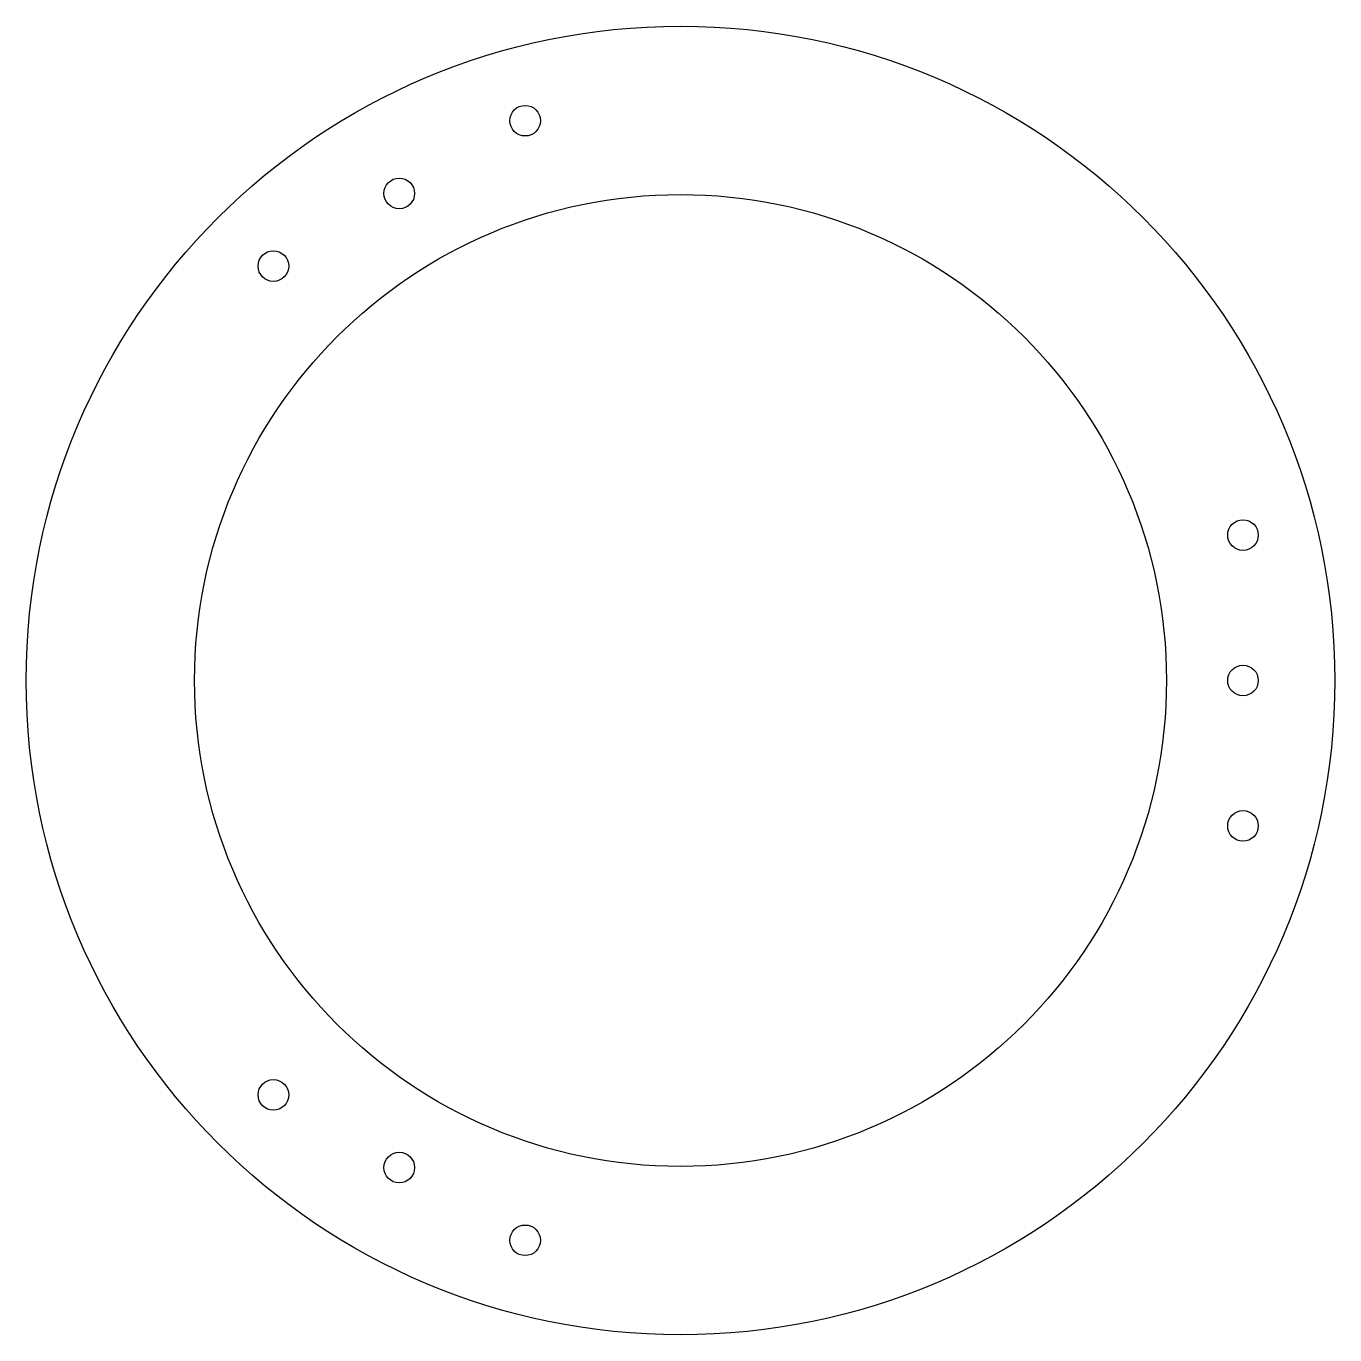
# Model space of a CAD drawing. Extents: x -86 to 86, y -86 to 86.
import ezdxf

# ---------------------------------------------------------------- set-up
doc = ezdxf.new("R2010")
doc.units = 0
doc.layers.get('0').update_dxf_attribs({"linetype": 'continuous'})

# ---------------------------------------------------------------- blocks, each defined once
blk = doc.blocks.new('CUT040')
at = {"color": 0}
for centre, radius in [((0, 0), 85.5), ((-20.3, 73.15), 2), ((-36.75, 63.65), 2), ((0, 0), 63.5), ((-53.2, 54.15), 2), ((73.5, 19), 2), ((73.5, 0), 2), ((73.5, -19), 2), ((-53.2, -54.15), 2), ((-36.75, -63.65), 2), ((-20.3, -73.15), 2)]:
    blk.add_circle(centre, radius, dxfattribs=at)

msp = doc.modelspace()

# ---------------------------------------------------------------- block references
at = {"color": 0}
msp.add_blockref('CUT040', (0, 0), dxfattribs=at)

doc.saveas('drawing.dxf')
